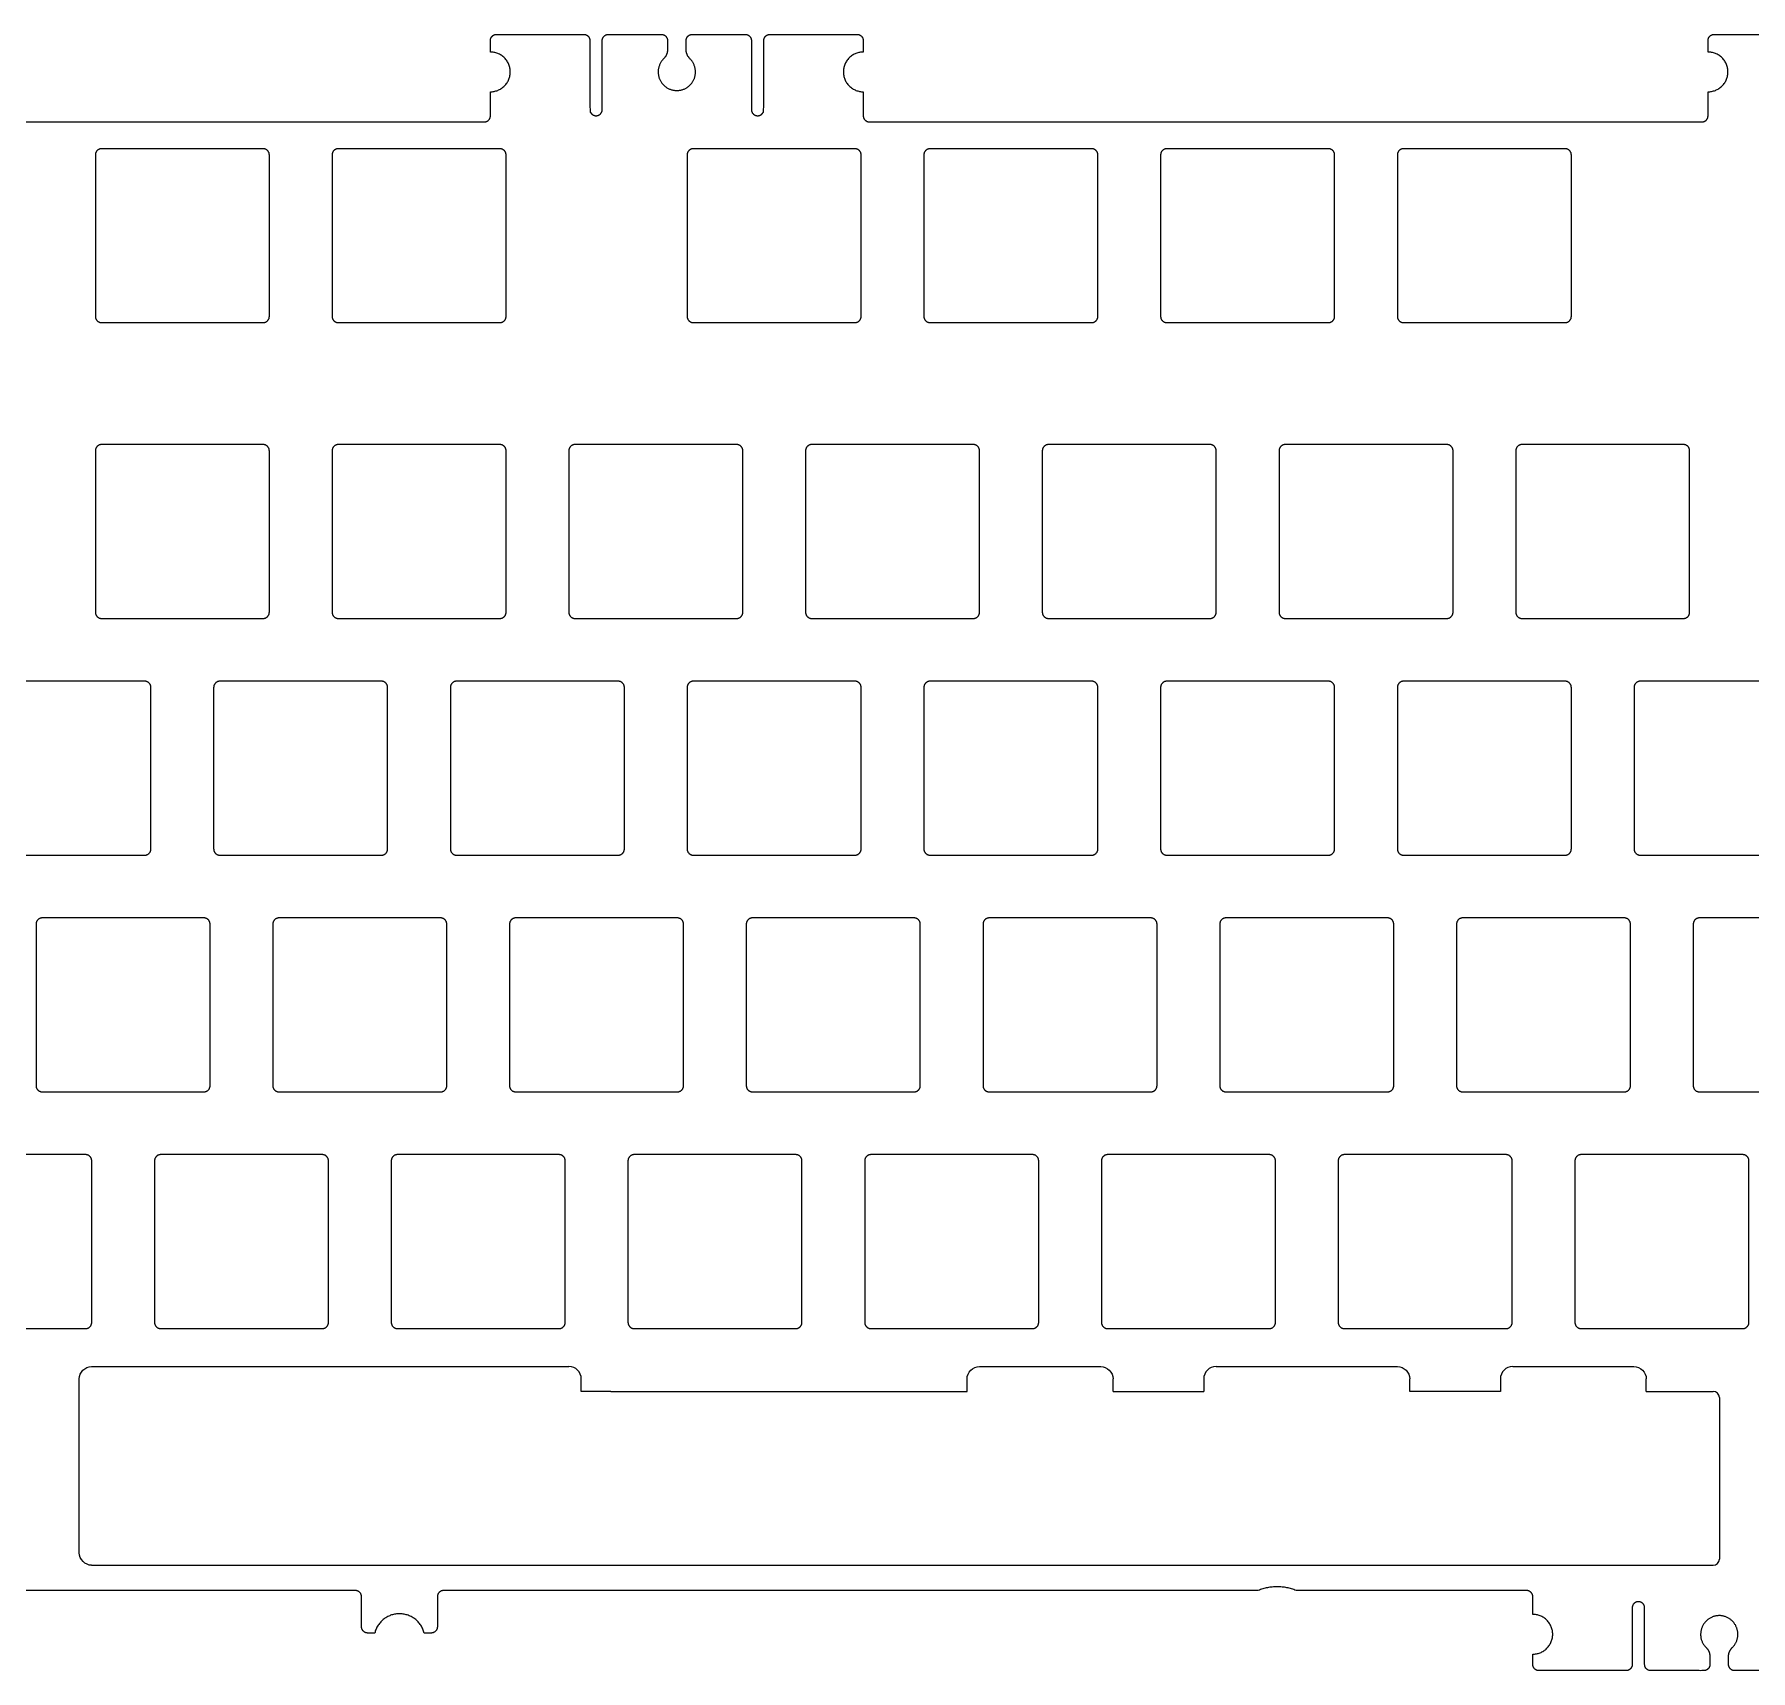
# Model space of a CAD drawing. Header units: millimetres. Extents: x 0 to 347, y 0 to 132.
# Drawn here: x 73.7 to 211.8, y 0 to 131.7 of the extents above; entities that cross this region are included whole.
import ezdxf

# ---------------------------------------------------------------- set-up
doc = ezdxf.new("R2010")
doc.units = ezdxf.units.MM
doc.layers.get('0').update_dxf_attribs({"color": 18, "true_color": 0x000000})
doc.layers.add('默认', color=18, linetype='Continuous', true_color=0x000000)

msp = doc.modelspace()

# ---------------------------------------------------------------- linework, layer by layer
at = {"color": 7, "linetype": 'Continuous', "lineweight": 25, "true_color": 0xffffff}
for p, q in [((77.33, 9.48), (77.33, 23.48)), ((78.33, 24.48), (116.73, 24.48)), ((117.73, 22.48), (117.73, 23.48)), ((148.77, 22.48), (148.77, 23.48)), ((149.77, 24.48), (159.53, 24.48)), ((160.53, 22.48), (160.53, 23.48)), ((167.82, 23.48), (167.82, 22.48)), ((168.82, 24.48), (183.41, 24.48)), ((184.41, 22.48), (184.41, 23.48)), ((191.69, 23.48), (191.69, 22.48)), ((192.69, 24.48), (202.43, 24.48)), ((203.43, 22.48), (203.43, 23.48)), ((120.11, 22.48), (117.73, 22.48)), ((120.11, 22.48), (124.87, 22.48)), ((124.87, 22.48), (148.77, 22.48)), ((191.69, 22.48), (184.41, 22.48)), ((203.43, 22.48), (208.81, 22.48)), ((209.31, 21.98), (209.31, 8.98)), ((78.33, 8.48), (120.11, 8.48)), ((120.11, 8.48), (133.11, 8.48)), ((149.77, 8.48), (183.41, 8.48)), ((183.41, 8.48), (198.67, 8.48)), ((198.67, 8.48), (202.43, 8.48)), ((202.43, 8.48), (208.31, 8.48)), ((208.31, 8.48), (208.81, 8.48))]:
    msp.add_line(p, q, dxfattribs=at)
at = {"color": 7, "linetype": 'Continuous', "lineweight": 25, "true_color": 0xffffff, "flags": 128}
for points in [[(160.53, 22.48), (164.61, 22.48), (167.82, 22.48)], [(133.11, 8.48), (142.44, 8.48), (149.77, 8.48)]]:
    msp.add_lwpolyline(points, dxfattribs=at)
at = {"color": 7, "linetype": 'Continuous', "lineweight": 25, "true_color": 0xffffff}
for centre, radius, start, end in [((116.73, 23.48), 1, 0, 90), ((168.82, 23.48), 1, 90, 180), ((192.69, 23.48), 1, 90, 180), ((208.81, 21.98), 0.5, 0, 90), ((208.81, 8.98), 0.5, 270, 0)]:
    msp.add_arc(centre, radius, start, end, dxfattribs=at)
for points in [[(77.33, 23.48), (77.33, 24.01), (77.8, 24.48), (78.33, 24.48)], [(148.77, 23.48), (148.77, 24.01), (149.24, 24.48), (149.77, 24.48)], [(159.53, 24.48), (160.04, 24.48), (160.53, 23.99), (160.53, 23.48)], [(183.41, 24.48), (183.92, 24.48), (184.41, 23.99), (184.41, 23.48)], [(202.43, 24.48), (202.96, 24.48), (203.43, 24.01), (203.43, 23.48)], [(78.33, 8.48), (77.82, 8.48), (77.33, 8.97), (77.33, 9.48)]]:
    msp.add_open_spline(points, degree=3, dxfattribs=at)
at = {"layer": '默认', "color": 7}
for p, q in [((110.42, 125.14), (110.42, 127.07)), ((140.42, 127.07), (140.42, 125.14)), ((208.4, 125.14), (208.4, 127.07)), ((100.05, 3.53), (100.05, 5.95)), ((106.15, 5.95), (106.15, 3.53)), ((194.3, 4.53), (194.3, 5.95))]:
    msp.add_line(p, q, dxfattribs=at)
for points, weights, knots in [([(110.42, 131.19), (110.42, 131.4), (110.57, 131.55), (110.72, 131.69), (110.92, 131.69)], [1, 0.923879485441, 1, 0.923879485441, 1], [312.8243734, 312.8243734, 312.8243734, 313.2170726, 313.2170726, 313.6097718, 313.6097718, 313.6097718]), ([(117.92, 131.69), (118.13, 131.69), (118.28, 131.55), (118.42, 131.4), (118.42, 131.19)], [1, 0.923879360961, 1, 0.923879360961, 1], [320.6097619, 320.6097619, 320.6097619, 321.0024615, 321.0024615, 321.395161, 321.395161, 321.395161]), ([(119.42, 125.64), (119.42, 129.65), (119.42, 131.19), (119.42, 131.69), (119.92, 131.69)], [1, 1, 1, 0.707106931198, 1], [326.971631, 326.971631, 326.971631, 330.977308, 330.977308, 331.762706, 331.762706, 331.762706]), ([(126.17, 131.19), (126.17, 131.4), (126.32, 131.55), (126.47, 131.69), (126.67, 131.69)], [1, 0.923804026725, 1, 0.923804026725, 1], [346.5327261, 346.5327261, 346.5327261, 346.9256224, 346.9256224, 347.3185187, 347.3185187, 347.3185187]), ([(130.92, 131.69), (131.42, 131.69), (131.42, 131.19), (131.42, 129.65), (131.42, 125.64)], [1, 0.707107589089, 1, 1, 1], [351.568134, 351.568134, 351.568134, 352.353531, 352.353531, 356.35921, 356.35921, 356.35921]), ([(132.42, 131.19), (132.42, 131.4), (132.57, 131.55), (132.72, 131.69), (132.92, 131.69)], [1, 0.923879313896, 1, 0.923879313896, 1], [361.9356802, 361.9356802, 361.9356802, 362.3283798, 362.3283798, 362.7210795, 362.7210795, 362.7210795]), ([(208.4, 131.19), (208.4, 131.4), (208.55, 131.55), (208.7, 131.69), (208.9, 131.69)], [1, 0.92387948544, 1, 0.92387948544, 1], [451.8374076, 451.8374076, 451.8374076, 452.2301068, 452.2301068, 452.622806, 452.622806, 452.622806]), ([(110.42, 127.07), (112.02, 127.07), (112.02, 128.67), (112.02, 130.27), (110.42, 130.27)], [1, 0.707109321085, 1.00000718393, 0.707109321085, 1], [307.129267, 307.129267, 307.129267, 309.642541, 309.642541, 312.155815, 312.155815, 312.155815]), ([(118.42, 131.19), (118.42, 129.65), (118.42, 125.64), (118.42, 125.43), (118.57, 125.29), (118.72, 125.14), (118.92, 125.14), (119.42, 125.14), (119.42, 125.64)], [1, 1, 1, 0.923879313885, 1, 0.923879313885, 1, 0.707107589127, 1], [321.395161, 321.395161, 321.395161, 325.400835, 325.400835, 325.793535, 325.793535, 326.186234, 326.186234, 326.971631, 326.971631, 326.971631]), ([(131.42, 125.64), (131.42, 125.14), (131.92, 125.14), (132.13, 125.14), (132.28, 125.29), (132.42, 125.43), (132.42, 125.64), (132.42, 129.65), (132.42, 131.19)], [1, 0.707107589127, 1, 0.923879313885, 1, 0.923879313885, 1, 1, 1], [356.35921, 356.35921, 356.35921, 357.144607, 357.144607, 357.537306, 357.537306, 357.930006, 357.930006, 361.93568, 361.93568, 361.93568]), ([(140.42, 130.27), (138.82, 130.27), (138.82, 128.67), (138.82, 127.07), (140.42, 127.07)], [1, 0.707111860992, 1.00001436791, 0.707111860992, 1], [371.175026, 371.175026, 371.175026, 373.6883, 373.6883, 376.201574, 376.201574, 376.201574]), ([(208.4, 127.07), (210, 127.07), (210, 128.67), (210, 130.27), (208.4, 130.27)], [1, 0.707111860992, 1.00001436791, 0.707111860992, 1], [446.142301, 446.142301, 446.142301, 448.655575, 448.655575, 451.168849, 451.168849, 451.168849]), ([(124.37, 129.74), (123.65, 129.03), (124.03, 128.1), (124.41, 127.17), (125.42, 127.17), (126.43, 127.17), (126.81, 128.1), (127.19, 129.03), (126.47, 129.74)], [1, 0.830077996868, 1, 0.830077996869, 1, 0.830077996869, 1, 0.830077996869, 1], [338.118583, 338.118583, 338.118583, 339.893229, 339.893229, 341.667876, 341.667876, 343.442522, 343.442522, 345.217168, 345.217168, 345.217168]), ([(140.42, 125.14), (140.42, 124.93), (140.57, 124.79), (140.72, 124.64), (140.92, 124.64)], [1, 0.923879131434, 1, 0.923879131434, 1], [378.1283589, 378.1283589, 378.1283589, 378.521059, 378.521059, 378.9137591, 378.9137591, 378.9137591]), ([(207.9, 124.64), (208.11, 124.64), (208.26, 124.79), (208.4, 124.93), (208.4, 125.14)], [1, 0.923879135233, 1, 0.923879135233, 1], [443.4301175, 443.4301175, 443.4301175, 443.8228176, 443.8228176, 444.2155178, 444.2155178, 444.2155178]), ([(203.3, 5.05), (203.3, 5.55), (202.8, 5.55), (202.6, 5.55), (202.45, 5.41), (202.3, 5.26), (202.3, 5.05), (202.3, 2.2), (202.3, 0.5)], [1, 0.707107589127, 1, 0.923879313885, 1, 0.923879313885, 1, 1, 1], [989.336281, 989.336281, 989.336281, 990.121678, 990.121678, 990.514377, 990.514377, 990.907077, 990.907077, 993.727498, 993.727498, 993.727498]), ([(105.09, 3.03), (104.7, 4.58), (103.1, 4.58), (101.5, 4.58), (101.11, 3.03)], [1, 0.82280332895, 1.08851835464, 0.82280332895, 1], [1100.510016, 1100.510016, 1100.510016, 1103.193783, 1103.193783, 1105.87755, 1105.87755, 1105.87755]), ([(194.3, 1.33), (195.9, 1.33), (195.9, 2.93), (195.9, 4.53), (194.3, 4.53)], [1, 0.707122020711, 1.00004310435, 0.707122020711, 1], [1001.91521, 1001.91521, 1001.91521, 1004.428484, 1004.428484, 1006.941758, 1006.941758, 1006.941758]), ([(208.55, 0.5), (208.55, 0.29), (208.41, 0.15), (208.26, 0), (208.05, 0), (205.93, 0), (203.8, 0), (203.3, 0), (203.3, 0.5), (203.3, 2.01), (203.3, 5.05)], [1, 0.923804026725, 1, 0.923804026725, 1, 1, 1, 0.707107589081, 1, 1, 1], [980.27273, 980.27273, 980.27273, 980.665626, 980.665626, 981.058522, 981.058522, 985.308138, 985.308138, 986.093535, 986.093535, 989.336281, 989.336281, 989.336281]), ([(210.35, 1.86), (211.07, 2.56), (210.69, 3.49), (210.31, 4.43), (209.3, 4.43), (208.3, 4.43), (207.92, 3.49), (207.53, 2.56), (208.25, 1.86)], [1, 0.830077996868, 1, 0.830077996868, 1, 0.830077996868, 1, 0.830077996869, 1], [971.858586, 971.858586, 971.858586, 973.633233, 973.633233, 975.407879, 975.407879, 977.182526, 977.182526, 978.957172, 978.957172, 978.957172]), ([(215.3, 5.05), (215.3, 2.01), (215.3, 0.5), (215.3, 0), (214.8, 0), (212.68, 0), (210.55, 0), (210.05, 0), (210.05, 0.5)], [1, 1, 1, 0.707106931282, 1, 1, 1, 0.70710739093, 1], [961.474568, 961.474568, 961.474568, 964.717312, 964.717312, 965.50271, 965.50271, 969.75272, 969.75272, 970.538117, 970.538117, 970.538117]), ([(202.3, 0.5), (202.3, 0.29), (202.16, 0.15), (202.01, 0), (201.8, 0)], [1, 0.923879313886, 1, 0.923879313886, 1], [993.7274979, 993.7274979, 993.7274979, 994.1201976, 994.1201976, 994.5128972, 994.5128972, 994.5128972])]:
    msp.add_rational_spline(points, weights, degree=2, knots=knots, dxfattribs=at)
for points in [[(110.92, 131.69), (114.42, 131.69), (117.92, 131.69)], [(119.92, 131.69), (122.05, 131.69), (124.17, 131.69)], [(132.92, 131.69), (136.42, 131.69), (139.92, 131.69)], [(208.9, 131.69), (212.4, 131.69), (215.9, 131.69)], [(110.42, 130.27), (110.42, 130.73), (110.42, 131.19)], [(124.67, 131.19), (124.67, 130.82), (124.67, 130.45)], [(126.17, 130.45), (126.17, 130.82), (126.17, 131.19)], [(140.42, 131.19), (140.42, 130.73), (140.42, 130.27)], [(208.4, 130.27), (208.4, 130.73), (208.4, 131.19)], [(140.92, 124.64), (174.42, 124.64), (207.9, 124.64)], [(78.63, 121.99), (78.63, 115.49), (78.63, 108.99)], [(92.13, 122.49), (85.63, 122.49), (79.13, 122.49)], [(92.63, 108.99), (92.63, 115.49), (92.63, 121.99)], [(97.68, 121.99), (97.68, 115.49), (97.68, 108.99)], [(111.18, 122.49), (104.68, 122.49), (98.18, 122.49)], [(111.68, 108.99), (111.68, 115.49), (111.68, 121.99)], [(126.25, 121.99), (126.25, 115.49), (126.25, 108.99)], [(139.75, 122.49), (133.25, 122.49), (126.75, 122.49)], [(140.25, 108.99), (140.25, 115.49), (140.25, 121.99)], [(145.3, 121.99), (145.3, 115.49), (145.3, 108.99)], [(158.8, 122.49), (152.3, 122.49), (145.8, 122.49)], [(159.3, 108.99), (159.3, 115.49), (159.3, 121.99)], [(164.35, 121.99), (164.35, 115.49), (164.35, 108.99)], [(177.85, 122.49), (171.35, 122.49), (164.85, 122.49)], [(178.35, 108.99), (178.35, 115.49), (178.35, 121.99)], [(183.4, 121.99), (183.4, 115.49), (183.4, 108.99)], [(196.9, 122.49), (190.4, 122.49), (183.9, 122.49)], [(197.4, 108.99), (197.4, 115.49), (197.4, 121.99)], [(79.13, 108.49), (85.63, 108.49), (92.13, 108.49)], [(98.18, 108.49), (104.68, 108.49), (111.18, 108.49)], [(126.75, 108.49), (133.25, 108.49), (139.75, 108.49)], [(145.8, 108.49), (152.3, 108.49), (158.8, 108.49)], [(164.85, 108.49), (171.35, 108.49), (177.85, 108.49)], [(183.9, 108.49), (190.4, 108.49), (196.9, 108.49)], [(78.63, 98.18), (78.63, 91.68), (78.63, 85.18)], [(92.13, 98.68), (85.63, 98.68), (79.13, 98.68)], [(92.63, 85.18), (92.63, 91.68), (92.63, 98.18)], [(97.68, 98.18), (97.68, 91.68), (97.68, 85.18)], [(111.18, 98.68), (104.68, 98.68), (98.18, 98.68)], [(111.68, 85.18), (111.68, 91.68), (111.68, 98.18)], [(116.73, 98.18), (116.73, 91.68), (116.73, 85.18)], [(130.23, 98.68), (123.73, 98.68), (117.23, 98.68)], [(130.73, 85.18), (130.73, 91.68), (130.73, 98.18)], [(135.78, 98.18), (135.78, 91.68), (135.78, 85.18)], [(149.28, 98.68), (142.78, 98.68), (136.28, 98.68)], [(149.78, 85.18), (149.78, 91.68), (149.78, 98.18)], [(154.83, 98.18), (154.83, 91.68), (154.83, 85.18)], [(168.33, 98.68), (161.83, 98.68), (155.33, 98.68)], [(168.82, 85.18), (168.82, 91.68), (168.82, 98.18)], [(173.88, 98.18), (173.88, 91.68), (173.88, 85.18)], [(187.38, 98.68), (180.88, 98.68), (174.38, 98.68)], [(187.88, 85.18), (187.88, 91.68), (187.88, 98.18)], [(192.93, 98.18), (192.93, 91.68), (192.93, 85.18)], [(206.43, 98.68), (199.93, 98.68), (193.43, 98.68)], [(206.92, 85.18), (206.92, 91.68), (206.92, 98.18)], [(79.13, 84.68), (85.63, 84.68), (92.13, 84.68)], [(98.18, 84.68), (104.68, 84.68), (111.18, 84.68)], [(117.23, 84.68), (123.73, 84.68), (130.23, 84.68)], [(136.28, 84.68), (142.78, 84.68), (149.28, 84.68)], [(155.33, 84.68), (161.83, 84.68), (168.33, 84.68)], [(174.38, 84.68), (180.88, 84.68), (187.38, 84.68)], [(193.43, 84.68), (199.93, 84.68), (206.43, 84.68)], [(82.6, 79.63), (76.1, 79.63), (69.6, 79.63)], [(83.1, 66.13), (83.1, 72.63), (83.1, 79.13)], [(88.15, 79.13), (88.15, 72.63), (88.15, 66.13)], [(101.65, 79.63), (95.15, 79.63), (88.65, 79.63)], [(102.15, 66.13), (102.15, 72.63), (102.15, 79.13)], [(107.2, 79.13), (107.2, 72.63), (107.2, 66.13)], [(120.7, 79.63), (114.2, 79.63), (107.7, 79.63)], [(121.2, 66.13), (121.2, 72.63), (121.2, 79.13)], [(126.25, 79.13), (126.25, 72.63), (126.25, 66.13)], [(139.75, 79.63), (133.25, 79.63), (126.75, 79.63)], [(140.25, 66.13), (140.25, 72.63), (140.25, 79.13)], [(145.3, 79.13), (145.3, 72.63), (145.3, 66.13)], [(158.8, 79.63), (152.3, 79.63), (145.8, 79.63)], [(159.3, 66.13), (159.3, 72.63), (159.3, 79.13)], [(164.35, 79.13), (164.35, 72.63), (164.35, 66.13)], [(177.85, 79.63), (171.35, 79.63), (164.85, 79.63)], [(178.35, 66.13), (178.35, 72.63), (178.35, 79.13)], [(183.4, 79.13), (183.4, 72.63), (183.4, 66.13)], [(196.9, 79.63), (190.4, 79.63), (183.9, 79.63)], [(197.4, 66.13), (197.4, 72.63), (197.4, 79.13)], [(202.45, 79.13), (202.45, 72.63), (202.45, 66.13)], [(215.95, 79.63), (209.45, 79.63), (202.95, 79.63)], [(69.6, 65.63), (76.1, 65.63), (82.6, 65.63)], [(88.65, 65.63), (95.15, 65.63), (101.65, 65.63)], [(107.7, 65.63), (114.2, 65.63), (120.7, 65.63)], [(126.75, 65.63), (133.25, 65.63), (139.75, 65.63)], [(145.8, 65.63), (152.3, 65.63), (158.8, 65.63)], [(164.85, 65.63), (171.35, 65.63), (177.85, 65.63)], [(183.9, 65.63), (190.4, 65.63), (196.9, 65.63)], [(202.95, 65.63), (209.45, 65.63), (215.95, 65.63)], [(73.86, 60.08), (73.86, 53.58), (73.86, 47.08)], [(87.36, 60.58), (80.86, 60.58), (74.36, 60.58)], [(87.86, 47.08), (87.86, 53.58), (87.86, 60.08)], [(92.91, 60.08), (92.91, 53.58), (92.91, 47.08)], [(106.41, 60.58), (99.91, 60.58), (93.41, 60.58)], [(106.91, 47.08), (106.91, 53.58), (106.91, 60.08)], [(111.96, 60.08), (111.96, 53.58), (111.96, 47.08)], [(125.46, 60.58), (118.96, 60.58), (112.46, 60.58)], [(125.96, 47.08), (125.96, 53.58), (125.96, 60.08)], [(131.01, 60.08), (131.01, 53.58), (131.01, 47.08)], [(144.51, 60.58), (138.01, 60.58), (131.51, 60.58)], [(145.01, 47.08), (145.01, 53.58), (145.01, 60.08)], [(150.06, 60.08), (150.06, 53.58), (150.06, 47.08)], [(163.56, 60.58), (157.06, 60.58), (150.56, 60.58)], [(164.06, 47.08), (164.06, 53.58), (164.06, 60.08)], [(169.11, 60.08), (169.11, 53.58), (169.11, 47.08)], [(182.61, 60.58), (176.11, 60.58), (169.61, 60.58)], [(183.11, 47.08), (183.11, 53.58), (183.11, 60.08)], [(188.16, 60.08), (188.16, 53.58), (188.16, 47.08)], [(201.66, 60.58), (195.16, 60.58), (188.66, 60.58)], [(202.16, 47.08), (202.16, 53.58), (202.16, 60.08)], [(207.21, 60.08), (207.21, 53.58), (207.21, 47.08)], [(220.71, 60.58), (214.21, 60.58), (207.71, 60.58)], [(74.36, 46.58), (80.86, 46.58), (87.36, 46.58)], [(93.41, 46.58), (99.91, 46.58), (106.41, 46.58)], [(112.46, 46.58), (118.96, 46.58), (125.46, 46.58)], [(131.51, 46.58), (138.01, 46.58), (144.51, 46.58)], [(150.56, 46.58), (157.06, 46.58), (163.56, 46.58)], [(169.61, 46.58), (176.11, 46.58), (182.61, 46.58)], [(188.66, 46.58), (195.16, 46.58), (201.66, 46.58)], [(207.71, 46.58), (214.21, 46.58), (220.71, 46.58)], [(77.84, 41.53), (71.34, 41.53), (64.84, 41.53)], [(96.89, 41.53), (90.39, 41.53), (83.89, 41.53)], [(115.94, 41.53), (109.44, 41.53), (102.94, 41.53)], [(134.99, 41.53), (128.49, 41.53), (121.99, 41.53)], [(154.04, 41.53), (147.54, 41.53), (141.04, 41.53)], [(173.09, 41.53), (166.59, 41.53), (160.09, 41.53)], [(192.14, 41.53), (185.64, 41.53), (179.14, 41.53)], [(211.19, 41.53), (204.69, 41.53), (198.19, 41.53)], [(78.34, 28.03), (78.34, 34.53), (78.34, 41.03)], [(83.39, 41.03), (83.39, 34.53), (83.39, 28.03)], [(97.39, 28.03), (97.39, 34.53), (97.39, 41.03)], [(102.44, 41.03), (102.44, 34.53), (102.44, 28.03)], [(116.44, 28.03), (116.44, 34.53), (116.44, 41.03)], [(121.49, 41.03), (121.49, 34.53), (121.49, 28.03)], [(135.49, 28.03), (135.49, 34.53), (135.49, 41.03)], [(140.54, 41.03), (140.54, 34.53), (140.54, 28.03)], [(154.54, 28.03), (154.54, 34.53), (154.54, 41.03)], [(159.59, 41.03), (159.59, 34.53), (159.59, 28.03)], [(173.59, 28.03), (173.59, 34.53), (173.59, 41.03)], [(178.64, 41.03), (178.64, 34.53), (178.64, 28.03)], [(192.64, 28.03), (192.64, 34.53), (192.64, 41.03)], [(197.69, 41.03), (197.69, 34.53), (197.69, 28.03)], [(211.69, 28.03), (211.69, 34.53), (211.69, 41.03)], [(64.84, 27.53), (71.34, 27.53), (77.84, 27.53)], [(83.89, 27.53), (90.39, 27.53), (96.89, 27.53)], [(102.94, 27.53), (109.44, 27.53), (115.94, 27.53)], [(121.99, 27.53), (128.49, 27.53), (134.99, 27.53)], [(141.04, 27.53), (147.54, 27.53), (154.04, 27.53)], [(160.09, 27.53), (166.59, 27.53), (173.09, 27.53)], [(179.14, 27.53), (185.64, 27.53), (192.14, 27.53)], [(198.19, 27.53), (204.69, 27.53), (211.19, 27.53)], [(99.55, 6.45), (77.09, 6.45), (54.63, 6.45)], [(172.21, 6.45), (139.43, 6.45), (106.65, 6.45)], [(193.8, 6.45), (184.53, 6.45), (175.25, 6.45)], [(101.11, 3.03), (100.83, 3.03), (100.55, 3.03)], [(105.65, 3.03), (105.37, 3.03), (105.09, 3.03)], [(194.3, 0.5), (194.3, 0.91), (194.3, 1.33)], [(201.8, 0), (198.3, 0), (194.8, 0)], [(208.55, 1.14), (208.55, 0.82), (208.55, 0.5)], [(210.05, 0.5), (210.05, 0.82), (210.05, 1.14)]]:
    msp.add_open_spline(points, degree=2, dxfattribs=at)
for points, weights in [([(124.17, 131.69), (124.67, 131.69), (124.67, 131.19)], [1, 0.70710739093, 1]), ([(139.92, 131.69), (140.42, 131.69), (140.42, 131.19)], [1, 0.707106781185, 1]), ([(124.67, 130.45), (124.67, 130.03), (124.37, 129.74)], [1, 0.921954445729, 1]), ([(126.47, 129.74), (126.17, 130.03), (126.17, 130.45)], [1, 0.921954445728, 1]), ([(109.92, 124.64), (110.42, 124.64), (110.42, 125.14)], [1, 0.707106769657, 1]), ([(79.13, 122.49), (78.63, 122.49), (78.63, 121.99)], [1, 0.707106781187, 1]), ([(92.63, 121.99), (92.63, 122.49), (92.13, 122.49)], [1, 0.707106781187, 1]), ([(98.18, 122.49), (97.68, 122.49), (97.68, 121.99)], [1, 0.707106781187, 1]), ([(111.68, 121.99), (111.68, 122.49), (111.18, 122.49)], [1, 0.707106781187, 1]), ([(126.75, 122.49), (126.25, 122.49), (126.25, 121.99)], [1, 0.707106781187, 1]), ([(140.25, 121.99), (140.25, 122.49), (139.75, 122.49)], [1, 0.707106781187, 1]), ([(145.8, 122.49), (145.3, 122.49), (145.3, 121.99)], [1, 0.707106781187, 1]), ([(159.3, 121.99), (159.3, 122.49), (158.8, 122.49)], [1, 0.707106781187, 1]), ([(164.85, 122.49), (164.35, 122.49), (164.35, 121.99)], [1, 0.707106781187, 1]), ([(178.35, 121.99), (178.35, 122.49), (177.85, 122.49)], [1, 0.707106781187, 1]), ([(183.9, 122.49), (183.4, 122.49), (183.4, 121.99)], [1, 0.707106781187, 1]), ([(197.4, 121.99), (197.4, 122.49), (196.9, 122.49)], [1, 0.707106781187, 1]), ([(78.63, 108.99), (78.63, 108.49), (79.13, 108.49)], [1, 0.707106781187, 1]), ([(92.13, 108.49), (92.63, 108.49), (92.63, 108.99)], [1, 0.707106781187, 1]), ([(97.68, 108.99), (97.68, 108.49), (98.18, 108.49)], [1, 0.707106781187, 1]), ([(111.18, 108.49), (111.68, 108.49), (111.68, 108.99)], [1, 0.707106781187, 1]), ([(126.25, 108.99), (126.25, 108.49), (126.75, 108.49)], [1, 0.707106781187, 1]), ([(139.75, 108.49), (140.25, 108.49), (140.25, 108.99)], [1, 0.707106781187, 1]), ([(145.3, 108.99), (145.3, 108.49), (145.8, 108.49)], [1, 0.707106781187, 1]), ([(158.8, 108.49), (159.3, 108.49), (159.3, 108.99)], [1, 0.707106781187, 1]), ([(164.35, 108.99), (164.35, 108.49), (164.85, 108.49)], [1, 0.707106781187, 1]), ([(177.85, 108.49), (178.35, 108.49), (178.35, 108.99)], [1, 0.707106781187, 1]), ([(183.4, 108.99), (183.4, 108.49), (183.9, 108.49)], [1, 0.707106781187, 1]), ([(196.9, 108.49), (197.4, 108.49), (197.4, 108.99)], [1, 0.707106781187, 1]), ([(79.13, 98.68), (78.63, 98.68), (78.63, 98.18)], [1, 0.707106781188, 1]), ([(92.63, 98.18), (92.63, 98.68), (92.13, 98.68)], [1, 0.707106781188, 1]), ([(98.18, 98.68), (97.68, 98.68), (97.68, 98.18)], [1, 0.707106781188, 1]), ([(111.68, 98.18), (111.68, 98.68), (111.18, 98.68)], [1, 0.707106781187, 1]), ([(117.23, 98.68), (116.73, 98.68), (116.73, 98.18)], [1, 0.707106781187, 1]), ([(130.73, 98.18), (130.73, 98.68), (130.23, 98.68)], [1, 0.707106781187, 1]), ([(136.28, 98.68), (135.78, 98.68), (135.78, 98.18)], [1, 0.707106781187, 1]), ([(149.78, 98.18), (149.78, 98.68), (149.28, 98.68)], [1, 0.707106781188, 1]), ([(155.33, 98.68), (154.83, 98.68), (154.83, 98.18)], [1, 0.707106781186, 1]), ([(168.82, 98.18), (168.82, 98.68), (168.33, 98.68)], [1, 0.707106781189, 1]), ([(174.38, 98.68), (173.88, 98.68), (173.88, 98.18)], [1, 0.707106781187, 1]), ([(187.88, 98.18), (187.88, 98.68), (187.38, 98.68)], [1, 0.707106781189, 1]), ([(193.43, 98.68), (192.93, 98.68), (192.93, 98.18)], [1, 0.707106781186, 1]), ([(206.92, 98.18), (206.92, 98.68), (206.43, 98.68)], [1, 0.707106781186, 1]), ([(78.63, 85.18), (78.63, 84.68), (79.13, 84.68)], [1, 0.707106781186, 1]), ([(92.13, 84.68), (92.63, 84.68), (92.63, 85.18)], [1, 0.707106781187, 1]), ([(97.68, 85.18), (97.68, 84.68), (98.18, 84.68)], [1, 0.707106781186, 1]), ([(111.18, 84.68), (111.68, 84.68), (111.68, 85.18)], [1, 0.707106781187, 1]), ([(116.73, 85.18), (116.73, 84.68), (117.23, 84.68)], [1, 0.707106781187, 1]), ([(130.23, 84.68), (130.73, 84.68), (130.73, 85.18)], [1, 0.707106781184, 1]), ([(135.78, 85.18), (135.78, 84.68), (136.28, 84.68)], [1, 0.707106781186, 1]), ([(149.28, 84.68), (149.78, 84.68), (149.78, 85.18)], [1, 0.707106781186, 1]), ([(154.83, 85.18), (154.83, 84.68), (155.33, 84.68)], [1, 0.707106781185, 1]), ([(168.33, 84.68), (168.82, 84.68), (168.82, 85.18)], [1, 0.707106781188, 1]), ([(173.88, 85.18), (173.88, 84.68), (174.38, 84.68)], [1, 0.707106781185, 1]), ([(187.38, 84.68), (187.88, 84.68), (187.88, 85.18)], [1, 0.707106781186, 1]), ([(192.93, 85.18), (192.93, 84.68), (193.43, 84.68)], [1, 0.707106781184, 1]), ([(206.43, 84.68), (206.92, 84.68), (206.92, 85.18)], [1, 0.707106781186, 1]), ([(83.1, 79.13), (83.1, 79.63), (82.6, 79.63)], [1, 0.707106781187, 1]), ([(88.65, 79.63), (88.15, 79.63), (88.15, 79.13)], [1, 0.707106781187, 1]), ([(102.15, 79.13), (102.15, 79.63), (101.65, 79.63)], [1, 0.707106781189, 1]), ([(107.7, 79.63), (107.2, 79.63), (107.2, 79.13)], [1, 0.707106781186, 1]), ([(121.2, 79.13), (121.2, 79.63), (120.7, 79.63)], [1, 0.707106781189, 1]), ([(126.75, 79.63), (126.25, 79.63), (126.25, 79.13)], [1, 0.707106781187, 1]), ([(140.25, 79.13), (140.25, 79.63), (139.75, 79.63)], [1, 0.707106781188, 1]), ([(145.8, 79.63), (145.3, 79.63), (145.3, 79.13)], [1, 0.707106781186, 1]), ([(159.3, 79.13), (159.3, 79.63), (158.8, 79.63)], [1, 0.707106781187, 1]), ([(164.85, 79.63), (164.35, 79.63), (164.35, 79.13)], [1, 0.707106781187, 1]), ([(178.35, 79.13), (178.35, 79.63), (177.85, 79.63)], [1, 0.707106781187, 1]), ([(183.9, 79.63), (183.4, 79.63), (183.4, 79.13)], [1, 0.707106781187, 1]), ([(197.4, 79.13), (197.4, 79.63), (196.9, 79.63)], [1, 0.707106781187, 1]), ([(202.95, 79.63), (202.45, 79.63), (202.45, 79.13)], [1, 0.707106781187, 1]), ([(82.6, 65.63), (83.1, 65.63), (83.1, 66.13)], [1, 0.707106781186, 1]), ([(88.15, 66.13), (88.15, 65.63), (88.65, 65.63)], [1, 0.707106781186, 1]), ([(101.65, 65.63), (102.15, 65.63), (102.15, 66.13)], [1, 0.707106781185, 1]), ([(107.2, 66.13), (107.2, 65.63), (107.7, 65.63)], [1, 0.707106781185, 1]), ([(120.7, 65.63), (121.2, 65.63), (121.2, 66.13)], [1, 0.707106781188, 1]), ([(126.25, 66.13), (126.25, 65.63), (126.75, 65.63)], [1, 0.707106781185, 1]), ([(139.75, 65.63), (140.25, 65.63), (140.25, 66.13)], [1, 0.707106781186, 1]), ([(145.3, 66.13), (145.3, 65.63), (145.8, 65.63)], [1, 0.707106781186, 1]), ([(158.8, 65.63), (159.3, 65.63), (159.3, 66.13)], [1, 0.707106781185, 1]), ([(164.35, 66.13), (164.35, 65.63), (164.85, 65.63)], [1, 0.707106781186, 1]), ([(177.85, 65.63), (178.35, 65.63), (178.35, 66.13)], [1, 0.707106781185, 1]), ([(183.4, 66.13), (183.4, 65.63), (183.9, 65.63)], [1, 0.707106781186, 1]), ([(196.9, 65.63), (197.4, 65.63), (197.4, 66.13)], [1, 0.707106781185, 1]), ([(202.45, 66.13), (202.45, 65.63), (202.95, 65.63)], [1, 0.707106781185, 1]), ([(74.36, 60.58), (73.86, 60.58), (73.86, 60.08)], [1, 0.707106781187, 1]), ([(87.86, 60.08), (87.86, 60.58), (87.36, 60.58)], [1, 0.707106781186, 1]), ([(93.41, 60.58), (92.91, 60.58), (92.91, 60.08)], [1, 0.707106781187, 1]), ([(106.91, 60.08), (106.91, 60.58), (106.41, 60.58)], [1, 0.707106781187, 1]), ([(112.46, 60.58), (111.96, 60.58), (111.96, 60.08)], [1, 0.707106781185, 1]), ([(125.96, 60.08), (125.96, 60.58), (125.46, 60.58)], [1, 0.707106781186, 1]), ([(131.51, 60.58), (131.01, 60.58), (131.01, 60.08)], [1, 0.707106781186, 1]), ([(145.01, 60.08), (145.01, 60.58), (144.51, 60.58)], [1, 0.707106781188, 1]), ([(150.56, 60.58), (150.06, 60.58), (150.06, 60.08)], [1, 0.707106781183, 1]), ([(164.06, 60.08), (164.06, 60.58), (163.56, 60.58)], [1, 0.707106781188, 1]), ([(169.61, 60.58), (169.11, 60.58), (169.11, 60.08)], [1, 0.707106781184, 1]), ([(183.11, 60.08), (183.11, 60.58), (182.61, 60.58)], [1, 0.707106781186, 1]), ([(188.66, 60.58), (188.16, 60.58), (188.16, 60.08)], [1, 0.707106781188, 1]), ([(202.16, 60.08), (202.16, 60.58), (201.66, 60.58)], [1, 0.707106781186, 1]), ([(207.71, 60.58), (207.21, 60.58), (207.21, 60.08)], [1, 0.707106781187, 1]), ([(73.86, 47.08), (73.86, 46.58), (74.36, 46.58)], [1, 0.707106781186, 1]), ([(87.36, 46.58), (87.86, 46.58), (87.86, 47.08)], [1, 0.707106781185, 1]), ([(92.91, 47.08), (92.91, 46.58), (93.41, 46.58)], [1, 0.707106781187, 1]), ([(106.41, 46.58), (106.91, 46.58), (106.91, 47.08)], [1, 0.707106781185, 1]), ([(111.96, 47.08), (111.96, 46.58), (112.46, 46.58)], [1, 0.707106781186, 1]), ([(125.46, 46.58), (125.96, 46.58), (125.96, 47.08)], [1, 0.707106781186, 1]), ([(131.01, 47.08), (131.01, 46.58), (131.51, 46.58)], [1, 0.707106781186, 1]), ([(144.51, 46.58), (145.01, 46.58), (145.01, 47.08)], [1, 0.707106781187, 1]), ([(150.06, 47.08), (150.06, 46.58), (150.56, 46.58)], [1, 0.707106781183, 1]), ([(163.56, 46.58), (164.06, 46.58), (164.06, 47.08)], [1, 0.707106781188, 1]), ([(169.11, 47.08), (169.11, 46.58), (169.61, 46.58)], [1, 0.707106781186, 1]), ([(182.61, 46.58), (183.11, 46.58), (183.11, 47.08)], [1, 0.707106781185, 1]), ([(188.16, 47.08), (188.16, 46.58), (188.66, 46.58)], [1, 0.707106781186, 1]), ([(201.66, 46.58), (202.16, 46.58), (202.16, 47.08)], [1, 0.707106781187, 1]), ([(207.21, 47.08), (207.21, 46.58), (207.71, 46.58)], [1, 0.707106781186, 1]), ([(78.34, 41.03), (78.34, 41.53), (77.84, 41.53)], [1, 0.707106781189, 1]), ([(83.89, 41.53), (83.39, 41.53), (83.39, 41.03)], [1, 0.707106781188, 1]), ([(97.39, 41.03), (97.39, 41.53), (96.89, 41.53)], [1, 0.70710678119, 1]), ([(102.94, 41.53), (102.44, 41.53), (102.44, 41.03)], [1, 0.707106781187, 1]), ([(116.44, 41.03), (116.44, 41.53), (115.94, 41.53)], [1, 0.707106781189, 1]), ([(121.99, 41.53), (121.49, 41.53), (121.49, 41.03)], [1, 0.707106781188, 1]), ([(135.49, 41.03), (135.49, 41.53), (134.99, 41.53)], [1, 0.707106781189, 1]), ([(141.04, 41.53), (140.54, 41.53), (140.54, 41.03)], [1, 0.707106781187, 1]), ([(154.54, 41.03), (154.54, 41.53), (154.04, 41.53)], [1, 0.707106781189, 1]), ([(160.09, 41.53), (159.59, 41.53), (159.59, 41.03)], [1, 0.707106781189, 1]), ([(173.59, 41.03), (173.59, 41.53), (173.09, 41.53)], [1, 0.707106781188, 1]), ([(179.14, 41.53), (178.64, 41.53), (178.64, 41.03)], [1, 0.707106781188, 1]), ([(192.64, 41.03), (192.64, 41.53), (192.14, 41.53)], [1, 0.70710678119, 1]), ([(198.19, 41.53), (197.69, 41.53), (197.69, 41.03)], [1, 0.707106781186, 1]), ([(211.69, 41.03), (211.69, 41.53), (211.19, 41.53)], [1, 0.707106781189, 1]), ([(77.84, 27.53), (78.34, 27.53), (78.34, 28.03)], [1, 0.707106781186, 1]), ([(83.39, 28.03), (83.39, 27.53), (83.89, 27.53)], [1, 0.707106781184, 1]), ([(96.89, 27.53), (97.39, 27.53), (97.39, 28.03)], [1, 0.707106781187, 1]), ([(102.44, 28.03), (102.44, 27.53), (102.94, 27.53)], [1, 0.707106781185, 1]), ([(115.94, 27.53), (116.44, 27.53), (116.44, 28.03)], [1, 0.707106781185, 1]), ([(121.49, 28.03), (121.49, 27.53), (121.99, 27.53)], [1, 0.707106781186, 1]), ([(134.99, 27.53), (135.49, 27.53), (135.49, 28.03)], [1, 0.707106781185, 1]), ([(140.54, 28.03), (140.54, 27.53), (141.04, 27.53)], [1, 0.707106781185, 1]), ([(154.04, 27.53), (154.54, 27.53), (154.54, 28.03)], [1, 0.707106781186, 1]), ([(159.59, 28.03), (159.59, 27.53), (160.09, 27.53)], [1, 0.707106781187, 1]), ([(173.09, 27.53), (173.59, 27.53), (173.59, 28.03)], [1, 0.707106781186, 1]), ([(178.64, 28.03), (178.64, 27.53), (179.14, 27.53)], [1, 0.707106781185, 1]), ([(192.14, 27.53), (192.64, 27.53), (192.64, 28.03)], [1, 0.707106781188, 1]), ([(197.69, 28.03), (197.69, 27.53), (198.19, 27.53)], [1, 0.707106781185, 1]), ([(211.19, 27.53), (211.69, 27.53), (211.69, 28.03)], [1, 0.707106781185, 1]), ([(100.05, 5.95), (100.05, 6.45), (99.55, 6.45)], [1, 0.707106784968, 1]), ([(106.65, 6.45), (106.15, 6.45), (106.15, 5.95)], [1, 0.707106778366, 1]), ([(175.25, 6.45), (173.73, 7.08), (172.21, 6.45)], [1, 0.924932058316, 1]), ([(194.3, 5.95), (194.3, 6.45), (193.8, 6.45)], [1, 0.707106781169, 1]), ([(100.55, 3.03), (100.05, 3.03), (100.05, 3.53)], [1, 0.707106781188, 1]), ([(106.15, 3.53), (106.15, 3.03), (105.65, 3.03)], [1, 0.707106781196, 1]), ([(208.25, 1.86), (208.55, 1.56), (208.55, 1.14)], [1, 0.921954445728, 1]), ([(210.05, 1.14), (210.05, 1.56), (210.35, 1.86)], [1, 0.921954445729, 1]), ([(194.8, 0), (194.3, 0), (194.3, 0.5)], [1, 0.707106781186, 1])]:
    msp.add_rational_spline(points, weights, degree=2, dxfattribs=at)
at = {"layer": '默认', "color": 7, "extrusion": (0, 6.33473e-09, -1)}
msp.add_open_spline([(126.67, 131.69), (128.8, 131.69), (130.92, 131.69)], degree=2, dxfattribs=at)
at = {"layer": '默认', "color": 7, "extrusion": (5e-16, 2.24287e-08, 1)}
msp.add_open_spline([(52.11, 124.64), (80.9, 124.64), (109.92, 124.64)], degree=2, dxfattribs=at)

doc.saveas('drawing.dxf')
